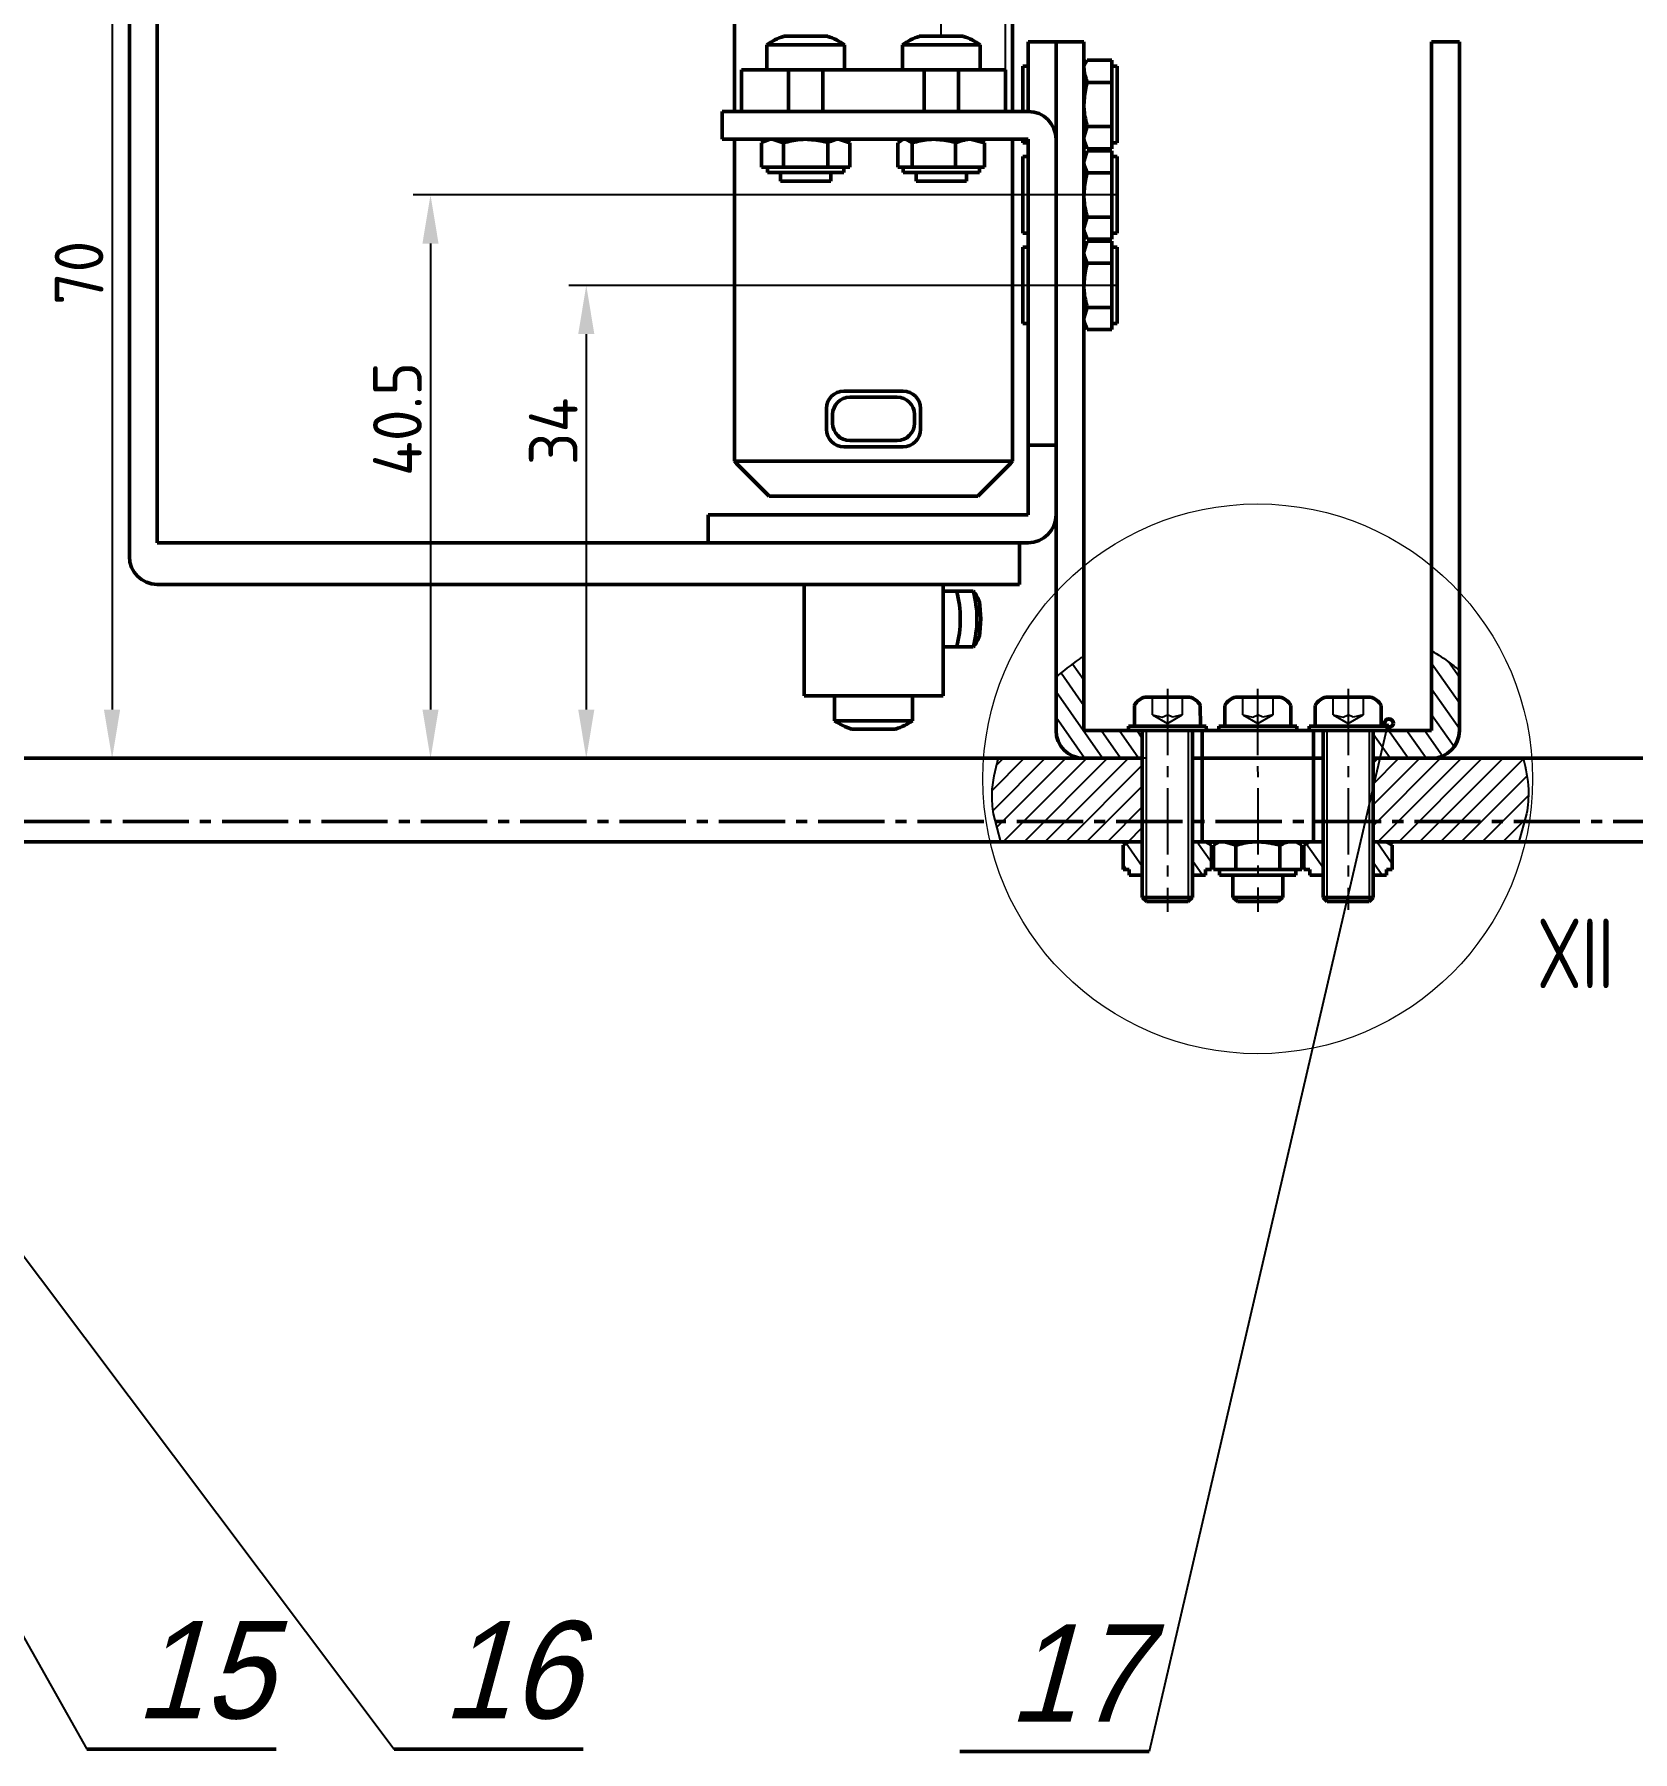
# Model space of a CAD drawing. Header units: millimetres. Extents: x 1895 to 3084, y 1125 to 1966.
# Drawn here: x 2186.6 to 2301.5, y 1528.5 to 1651.9 of the extents above; entities that cross this region are included whole.
import ezdxf

# ---------------------------------------------------------------- set-up
doc = ezdxf.new("R2010")
doc.units = ezdxf.units.MM
doc.header["$LTSCALE"] = 0.25
doc.linetypes.add('CENTER2', pattern=[28.575, 19.05, -3.175, 3.175, -3.175])
doc.layers.get('0').update_dxf_attribs({"lineweight": 25})
doc.layers.get('DEFPOINTS').update_dxf_attribs({"color": 6, "lineweight": 25})
for name, color, linetype, lineweight in [('CB', 171, 'Continuous', 50), ('Duong_manh', 3, 'Continuous', 25), ('KITH', 6, 'Continuous', 25), ('TAM', 1, 'CENTER2', 25)]:
    doc.layers.add(name, color=color, linetype=linetype, lineweight=lineweight)
doc.styles.add('KHTEN', font='arial.ttf', dxfattribs={"width": 0.9, "oblique": 15, "height": 2})
doc.styles.add('Sample', font='', dxfattribs={"height": 3.5})
doc.styles.add('SLDTEXTSTYLE0', font='TXT', dxfattribs={"width": 0.75})
doc.styles.get('Sample').set_extended_font_data('TCVN 7284', italic=True)
doc.dimstyles.new('ISO_35', dxfattribs={"dimtxt": 3.5, "dimasz": 3.5, "dimexe": 1.25, "dimexo": 0, "dimtad": 1, "dimtoh": 1, "dimtxsty": 'Sample', "dimcen": 0, "dimclrd": 3, "dimclre": 3, "dimclrt": 2, "dimadec": 0, "dimazin": 0, "dimtfac": 1, "dimtmove": 0, "dimatfit": 3, "dimfxl": 1, "dimlwd": 25, "dimlwe": 25, "dimarcsym": 0})

# ---------------------------------------------------------------- blocks, each defined once
blk = doc.blocks.new('*D144')
at = {"layer": 'DEFPOINTS', "color": 0, "transparency": 16777216}
for p in [(2264.49, 1640.38), (2215.11, 1599.88), (2215.35, 1599.88)]:
    blk.add_point(p, dxfattribs=at)
at = {"layer": 'Duong_manh', "color": 3, "linetype": 'Continuous', "lineweight": 25, "transparency": 16777216}
for p, q in [((2264.49, 1640.38), (2213.86, 1640.38)), ((2215.11, 1636.88), (2215.11, 1603.38)), ((2215.35, 1599.88), (2213.86, 1599.88))]:
    blk.add_line(p, q, dxfattribs=at)
at = {"layer": 'Duong_manh', "color": 3, "transparency": 16777216}
for points in [[(2214.53, 1636.88), (2215.69, 1636.88), (2215.11, 1640.38)], [(2214.53, 1603.38), (2215.69, 1603.38), (2215.11, 1599.88)]]:
    blk.add_solid(points, dxfattribs=at)
at = {"layer": 'Duong_manh', "color": 2, "transparency": 16777216, "insert": (2212.73, 1624.27), "char_height": 3.5, "attachment_point": 5, "rotation": 90, "style": 'Sample'}
blk.add_mtext('{\\fTCVN 7284|b0|i0|c0|p34;40.5}', dxfattribs=at)
blk = doc.blocks.new('*D145')
at = {"layer": 'DEFPOINTS', "color": 0, "transparency": 16777216}
for p in [(2230.28, 1669.68), (2192.22, 1599.88), (2222.06, 1599.88)]:
    blk.add_point(p, dxfattribs=at)
at = {"layer": 'Duong_manh', "color": 3, "linetype": 'Continuous', "lineweight": 25, "transparency": 16777216}
for p, q in [((2230.28, 1669.68), (2190.97, 1669.68)), ((2192.22, 1666.18), (2192.22, 1603.38)), ((2222.06, 1599.88), (2190.97, 1599.88))]:
    blk.add_line(p, q, dxfattribs=at)
at = {"layer": 'Duong_manh', "color": 3, "transparency": 16777216}
for points in [[(2191.63, 1666.18), (2192.8, 1666.18), (2192.22, 1669.68)], [(2191.63, 1603.38), (2192.8, 1603.38), (2192.22, 1599.88)]]:
    blk.add_solid(points, dxfattribs=at)
at = {"layer": 'Duong_manh', "color": 2, "transparency": 16777216, "insert": (2189.84, 1634.78), "char_height": 3.5, "attachment_point": 5, "rotation": 90, "style": 'Sample'}
blk.add_mtext('{\\fTCVN 7284|b0|i0|c0|p34;70}', dxfattribs=at)
blk = doc.blocks.new('*D169')
at = {"layer": 'DEFPOINTS', "color": 0, "transparency": 16777216}
for p in [(2256.46, 1654.24), (2251.83, 1651.78), (2256.46, 1649.38)]:
    blk.add_point(p, dxfattribs=at)
at = {"layer": 'Duong_manh', "color": 3, "linetype": 'Continuous', "lineweight": 25, "transparency": 16777216}
for p, q in [((2251.83, 1651.78), (2251.83, 1655.49)), ((2256.46, 1649.38), (2256.46, 1655.49)), ((2248.33, 1654.24), (2244.83, 1654.24)), ((2251.83, 1654.24), (2256.46, 1654.24)), ((2259.96, 1654.24), (2270.31, 1654.24))]:
    blk.add_line(p, q, dxfattribs=at)
at = {"layer": 'Duong_manh', "color": 3, "transparency": 16777216}
for points in [[(2248.33, 1654.82), (2248.33, 1653.65), (2251.83, 1654.24)], [(2259.96, 1654.82), (2259.96, 1653.65), (2256.46, 1654.24)]]:
    blk.add_solid(points, dxfattribs=at)
at = {"layer": 'Duong_manh', "color": 2, "transparency": 16777216, "insert": (2266.89, 1656.61), "char_height": 3.5, "attachment_point": 5, "style": 'Sample'}
blk.add_mtext('{\\fTCVN 7284|b0|i0|c0|p34;4.5}', dxfattribs=at)
blk = doc.blocks.new('*D170')
at = {"layer": 'DEFPOINTS', "color": 0, "transparency": 16777216}
for p in [(2264.49, 1633.88), (2225.91, 1599.88), (2226.31, 1599.88)]:
    blk.add_point(p, dxfattribs=at)
at = {"layer": 'Duong_manh', "color": 3, "linetype": 'Continuous', "lineweight": 25, "transparency": 16777216}
for p, q in [((2264.49, 1633.88), (2225.06, 1633.88)), ((2226.31, 1630.38), (2226.31, 1603.38)), ((2225.91, 1599.88), (2227.56, 1599.88))]:
    blk.add_line(p, q, dxfattribs=at)
at = {"layer": 'Duong_manh', "color": 3, "transparency": 16777216}
for points in [[(2225.73, 1630.38), (2226.89, 1630.38), (2226.31, 1633.88)], [(2225.73, 1603.38), (2226.89, 1603.38), (2226.31, 1599.88)]]:
    blk.add_solid(points, dxfattribs=at)
at = {"layer": 'Duong_manh', "color": 2, "transparency": 16777216, "insert": (2223.94, 1623.38), "char_height": 3.5, "attachment_point": 5, "rotation": 90, "style": 'Sample'}
blk.add_mtext('{\\fTCVN 7284|b0|i0|c0|p34;34}', dxfattribs=at)

msp = doc.modelspace()

# ---------------------------------------------------------------- hatches: boundary and pattern name
h = msp.add_hatch()
h.set_pattern_fill('ANSI31', color=256, scale=0.333333, angle=80)
h.set_pattern_definition([(125, (1285.3966, 1110.9153), (-0.8669359, -0.6070351), [])])
edge = h.paths.add_edge_path()
edge.add_spline(control_points=[(2262.085, 1607.231), (2261.979, 1607.159), (2261.284, 1606.688), (2260.635, 1606.156), (2260.085, 1605.705)], knot_values=[0, 0, 0, 0, 0.1535216, 1, 1, 1, 1], degree=3, periodic=0)
edge.add_line((2260.085, 1605.705), (2260.085, 1601.88))
edge.add_arc((2262.085, 1601.88), 2, 180, 270)
edge.add_line((2262.085, 1599.88), (2266.285, 1599.88))
edge.add_line((2266.285, 1599.88), (2266.285, 1601.88))
edge.add_line((2266.285, 1601.88), (2262.085, 1601.88))
edge.add_line((2262.085, 1601.88), (2262.085, 1607.231))
edge = h.paths.add_edge_path()
edge.add_spline(control_points=[(2289.085, 1606.204), (2288.867, 1606.377), (2288.225, 1606.887), (2287.538, 1607.337), (2287.085, 1607.634)], knot_values=[0, 0, 0, 0, 0.3398835, 1, 1, 1, 1], degree=3, periodic=0)
edge.add_line((2287.085, 1607.634), (2287.085, 1601.88))
edge.add_line((2287.085, 1601.88), (2282.885, 1601.88))
edge.add_line((2282.885, 1601.88), (2282.885, 1599.88))
edge.add_line((2282.885, 1599.88), (2287.085, 1599.88))
edge.add_arc((2287.085, 1601.88), 2, 270.00052, 360)
edge.add_line((2289.085, 1601.88), (2289.085, 1606.204))
h.paths.add_polyline_path([(2266.285, 1593.88), (2265.335, 1593.88), (2264.91, 1593.634), (2264.91, 1591.88), (2265.335, 1591.88), (2265.335, 1591.48), (2266.285, 1591.48)])
h.paths.add_polyline_path([(2271.261, 1593.634), (2270.835, 1593.88), (2269.885, 1593.88), (2269.885, 1591.48), (2270.835, 1591.48), (2270.835, 1591.88), (2271.261, 1591.88)])
h.paths.add_polyline_path([(2284.261, 1593.634), (2283.835, 1593.88), (2282.885, 1593.88), (2282.885, 1591.48), (2283.835, 1591.48), (2283.835, 1591.88), (2284.261, 1591.88)])
h.paths.add_polyline_path([(2278.335, 1591.88), (2278.335, 1591.48), (2279.285, 1591.48), (2279.285, 1593.88), (2278.585, 1593.88), (2278.335, 1593.88), (2277.91, 1593.634), (2277.91, 1591.88)])
h = msp.add_hatch()
h.set_pattern_fill('ANSI31', color=256, scale=0.333333)
h.set_pattern_definition([(45, (1285.3966, 1110.9153), (-0.7483547, 0.7483547), [])])
edge = h.paths.add_edge_path()
edge.add_line((2266.285, 1599.88), (2255.939, 1599.88))
edge.add_spline(control_points=[(2255.939, 1599.88), (2255.722, 1599.04), (2255.38, 1597.719), (2255.527, 1596.371), (2255.58, 1595.88)], knot_values=[0, 0, 0, 0, 0.6358895, 1, 1, 1, 1], degree=3, periodic=0)
edge.add_line((2255.58, 1595.88), (2266.285, 1595.88))
edge.add_line((2266.285, 1595.88), (2266.285, 1599.88))
h.paths.add_polyline_path([(2266.285, 1595.88), (2255.58, 1595.88), (2256.112, 1593.88), (2266.285, 1593.88)])
edge = h.paths.add_edge_path()
edge.add_spline(control_points=[(2293.917, 1595.88), (2293.992, 1596.473), (2294.162, 1597.818), (2293.85, 1599.141), (2293.675, 1599.88)], knot_values=[0, 0, 0, 0, 0.440917, 1, 1, 1, 1], degree=3, periodic=0)
edge.add_line((2293.675, 1599.88), (2282.885, 1599.88))
edge.add_line((2282.885, 1599.88), (2282.885, 1595.88))
edge.add_line((2282.885, 1595.88), (2293.917, 1595.88))
h.paths.add_polyline_path([(2293.917, 1595.88), (2282.885, 1595.88), (2282.885, 1593.88), (2293.348, 1593.88)])

# ---------------------------------------------------------------- linework, layer by layer
at = {"color": 7, "linetype": 'Continuous', "lineweight": 25}
for p, q in [((2266.285, 1601.88), (2265.285, 1601.88)), ((2266.585, 1599.88), (2262.085, 1599.88)), ((2256.112, 1593.88), (2255.58, 1595.88)), ((2293.917, 1595.88), (2293.348, 1593.88)), ((2283.835, 1593.88), (2282.885, 1593.88))]:
    msp.add_line(p, q, dxfattribs=at)
at = {"color": 7, "linetype": 'Continuous', "lineweight": 18}
msp.add_circle((2274.585, 1598.404), 19.761, dxfattribs=at)
at = {"lineweight": 53}
msp.add_circle((2284.018, 1602.414), 0.3, dxfattribs=at)
at = {"color": 7, "linetype": 'Continuous', "lineweight": 25}
for points, knots in [([(2287.085, 1607.634), (2287.538, 1607.337), (2288.225, 1606.887), (2288.867, 1606.377), (2289.085, 1606.204)], [0, 0, 0, 0, 0.6601165, 1, 1, 1, 1]), ([(2260.085, 1605.705), (2260.635, 1606.156), (2261.284, 1606.688), (2261.979, 1607.159), (2262.085, 1607.231)], [0, 0, 0, 0, 0.8464784, 1, 1, 1, 1]), ([(2255.58, 1595.88), (2255.527, 1596.371), (2255.38, 1597.719), (2255.722, 1599.04), (2255.939, 1599.88)], [0, 0, 0, 0, 0.3641105, 1, 1, 1, 1]), ([(2293.675, 1599.88), (2293.85, 1599.141), (2294.162, 1597.818), (2293.992, 1596.473), (2293.917, 1595.88)], [0, 0, 0, 0, 0.559083, 1, 1, 1, 1])]:
    msp.add_open_spline(points, degree=3, knots=knots, dxfattribs=at)
at = {"layer": 'CB', "linetype": 'Continuous'}
for p, q in [((2193.46, 1614.381), (2193.46, 1667.681)), ((2195.46, 1666.681), (2195.46, 1615.381)), ((2236.96, 1655.531), (2236.96, 1646.381)), ((2256.96, 1646.381), (2256.96, 1655.531)), ((2240.501, 1651.781), (2243.669, 1651.781)), ((2250.251, 1651.781), (2253.409, 1651.781)), ((2253.409, 1651.781), (2253.419, 1651.781)), ((2239.285, 1651.181), (2239.285, 1649.381)), ((2244.885, 1651.181), (2239.285, 1651.181)), ((2244.885, 1649.381), (2244.885, 1651.181)), ((2249.035, 1651.181), (2249.035, 1649.381)), ((2254.635, 1651.181), (2249.035, 1651.181)), ((2254.635, 1649.381), (2254.635, 1651.181)), ((2258.085, 1651.381), (2260.085, 1651.381)), ((2258.085, 1649.381), (2258.085, 1651.381)), ((2260.085, 1651.381), (2262.085, 1651.381)), ((2260.085, 1647.381), (2260.085, 1651.381)), ((2262.085, 1651.381), (2262.085, 1647.381)), ((2287.085, 1651.381), (2289.085, 1651.381)), ((2287.085, 1647.381), (2287.085, 1651.381)), ((2289.085, 1651.381), (2289.085, 1647.381)), ((2237.46, 1646.381), (2237.46, 1649.381)), ((2237.46, 1649.381), (2238.71, 1649.381)), ((2238.71, 1649.381), (2240.36, 1649.381)), ((2240.86, 1649.381), (2240.36, 1649.381)), ((2240.86, 1646.381), (2240.86, 1649.381)), ((2243.31, 1649.381), (2240.86, 1649.381)), ((2243.31, 1649.381), (2243.31, 1646.381)), ((2243.81, 1649.381), (2243.31, 1649.381)), ((2243.81, 1649.381), (2250.11, 1649.381)), ((2250.61, 1649.381), (2250.11, 1649.381)), ((2250.61, 1646.381), (2250.61, 1649.381)), ((2253.06, 1649.381), (2250.61, 1649.381)), ((2253.06, 1649.381), (2253.06, 1646.381)), ((2253.56, 1649.381), (2253.06, 1649.381)), ((2253.56, 1649.381), (2255.21, 1649.381)), ((2255.21, 1649.381), (2256.46, 1649.381)), ((2256.46, 1646.381), (2256.46, 1649.381)), ((2258.085, 1649.631), (2257.685, 1649.631)), ((2257.685, 1647.934), (2257.685, 1649.631)), ((2258.085, 1649.381), (2258.085, 1646.381)), ((2262.331, 1650.056), (2262.085, 1649.631)), ((2264.085, 1650.056), (2262.331, 1650.056)), ((2264.085, 1649.262), (2264.085, 1650.056)), ((2264.485, 1649.631), (2264.085, 1649.631)), ((2264.485, 1646.881), (2264.485, 1649.631)), ((2264.085, 1648.468), (2262.331, 1648.468)), ((2264.085, 1648.468), (2264.085, 1649.262)), ((2264.085, 1646.881), (2264.085, 1648.468)), ((2257.685, 1646.381), (2257.685, 1647.934)), ((2260.085, 1647.381), (2260.085, 1611.83)), ((2262.085, 1647.381), (2262.085, 1613.71)), ((2264.085, 1645.293), (2264.085, 1646.881)), ((2264.485, 1644.131), (2264.485, 1646.881)), ((2287.085, 1613.71), (2287.085, 1647.381)), ((2289.085, 1647.381), (2289.085, 1611.83)), ((2236.085, 1644.381), (2236.085, 1646.381)), ((2236.085, 1646.381), (2238.085, 1646.381)), ((2258.085, 1646.381), (2238.085, 1646.381)), ((2238.085, 1644.381), (2236.085, 1644.381)), ((2236.96, 1644.381), (2236.96, 1621.231)), ((2238.085, 1644.381), (2258.085, 1644.381)), ((2239.335, 1644.381), (2238.91, 1644.135)), ((2240.498, 1644.135), (2239.704, 1644.381)), ((2245.261, 1644.135), (2244.467, 1644.381)), ((2245.261, 1644.135), (2244.835, 1644.381)), ((2249.085, 1644.381), (2248.907, 1644.278)), ((2249.749, 1644.135), (2249.234, 1644.381)), ((2254.952, 1644.135), (2253.909, 1644.381)), ((2254.764, 1644.278), (2254.585, 1644.381)), ((2256.96, 1621.231), (2256.96, 1644.381)), ((2257.685, 1644.131), (2257.685, 1644.381)), ((2258.085, 1624.381), (2258.085, 1644.381)), ((2262.331, 1645.293), (2262.085, 1644.499)), ((2264.085, 1645.293), (2262.331, 1645.293)), ((2264.085, 1644.499), (2264.085, 1645.293)), ((2264.085, 1643.705), (2264.085, 1644.499)), ((2238.91, 1642.381), (2238.91, 1644.135)), ((2240.498, 1642.381), (2240.498, 1644.135)), ((2243.673, 1642.381), (2243.673, 1644.135)), ((2245.261, 1642.381), (2245.261, 1644.135)), ((2248.928, 1644.241), (2248.719, 1644.135)), ((2248.719, 1642.381), (2248.719, 1644.135)), ((2249.749, 1642.381), (2249.749, 1644.135)), ((2252.866, 1642.381), (2252.866, 1644.135)), ((2254.743, 1644.241), (2254.952, 1644.135)), ((2254.952, 1642.381), (2254.952, 1644.135)), ((2257.685, 1644.131), (2258.085, 1644.131)), ((2258.085, 1643.131), (2257.685, 1643.131)), ((2257.685, 1641.434), (2257.685, 1643.131)), ((2262.331, 1643.556), (2262.085, 1642.762)), ((2264.085, 1643.705), (2262.331, 1643.705)), ((2264.085, 1643.556), (2262.331, 1643.556)), ((2264.085, 1644.131), (2264.485, 1644.131)), ((2264.085, 1642.762), (2264.085, 1643.556)), ((2264.485, 1643.131), (2264.085, 1643.131)), ((2264.485, 1640.381), (2264.485, 1643.131)), ((2238.91, 1642.381), (2239.704, 1642.381)), ((2239.335, 1642.381), (2239.335, 1641.981)), ((2239.335, 1641.981), (2242.085, 1641.981)), ((2239.704, 1642.381), (2240.498, 1642.381)), ((2240.285, 1641.981), (2240.285, 1641.381)), ((2240.498, 1642.381), (2242.085, 1642.381)), ((2242.085, 1642.381), (2243.673, 1642.381)), ((2242.085, 1641.981), (2244.835, 1641.981)), ((2243.673, 1642.381), (2244.467, 1642.381)), ((2243.885, 1641.381), (2243.885, 1641.981)), ((2244.467, 1642.381), (2245.261, 1642.381)), ((2244.835, 1641.981), (2244.835, 1642.381)), ((2248.719, 1642.381), (2249.234, 1642.381)), ((2249.085, 1642.381), (2249.085, 1641.981)), ((2249.085, 1641.981), (2251.308, 1641.981)), ((2249.234, 1642.381), (2249.749, 1642.381)), ((2249.749, 1642.381), (2251.308, 1642.381)), ((2250.035, 1641.981), (2250.035, 1641.381)), ((2251.308, 1642.381), (2252.866, 1642.381)), ((2251.308, 1641.981), (2254.585, 1641.981)), ((2252.866, 1642.381), (2253.909, 1642.381)), ((2253.635, 1641.381), (2253.635, 1641.981)), ((2253.909, 1642.381), (2254.952, 1642.381)), ((2254.585, 1641.981), (2254.585, 1642.381)), ((2264.085, 1641.968), (2262.331, 1641.968)), ((2264.085, 1641.968), (2264.085, 1642.762)), ((2264.085, 1640.381), (2264.085, 1641.968)), ((2243.885, 1641.381), (2240.285, 1641.381)), ((2253.635, 1641.381), (2250.035, 1641.381)), ((2257.685, 1637.631), (2257.685, 1641.434)), ((2264.085, 1638.793), (2264.085, 1640.381)), ((2264.485, 1637.631), (2264.485, 1640.381)), ((2262.331, 1638.793), (2262.085, 1637.999)), ((2264.085, 1638.793), (2262.331, 1638.793)), ((2264.085, 1637.999), (2264.085, 1638.793)), ((2257.685, 1637.631), (2258.085, 1637.631)), ((2262.331, 1637.056), (2262.085, 1636.262)), ((2264.085, 1637.205), (2262.331, 1637.205)), ((2264.085, 1637.056), (2262.331, 1637.056)), ((2264.085, 1637.205), (2264.085, 1637.999)), ((2264.085, 1637.631), (2264.485, 1637.631)), ((2264.085, 1636.262), (2264.085, 1637.056)), ((2258.085, 1636.631), (2257.685, 1636.631)), ((2257.685, 1634.934), (2257.685, 1636.631)), ((2264.485, 1636.631), (2264.085, 1636.631)), ((2264.085, 1635.468), (2264.085, 1636.262)), ((2264.485, 1633.881), (2264.485, 1636.631)), ((2257.685, 1631.131), (2257.685, 1634.934)), ((2264.085, 1635.468), (2262.331, 1635.468)), ((2264.085, 1633.881), (2264.085, 1635.468)), ((2264.085, 1632.293), (2264.085, 1633.881)), ((2264.485, 1631.131), (2264.485, 1633.881)), ((2262.331, 1632.293), (2262.085, 1631.499)), ((2264.085, 1632.293), (2262.331, 1632.293)), ((2264.085, 1631.499), (2264.085, 1632.293)), ((2257.685, 1631.131), (2258.085, 1631.131)), ((2264.085, 1630.705), (2264.085, 1631.499)), ((2264.085, 1631.131), (2264.485, 1631.131)), ((2264.085, 1630.705), (2262.331, 1630.705)), ((2249.09, 1626.281), (2244.831, 1626.281)), ((2243.585, 1625.035), (2243.585, 1623.526)), ((2245.268, 1625.843), (2248.653, 1625.843)), ((2250.335, 1623.526), (2250.335, 1625.035)), ((2244.023, 1624.598), (2244.023, 1623.963)), ((2249.898, 1624.598), (2249.898, 1623.963)), ((2258.085, 1622.381), (2258.085, 1624.381)), ((2244.831, 1622.281), (2249.09, 1622.281)), ((2248.653, 1622.718), (2245.268, 1622.718)), ((2260.085, 1622.381), (2258.085, 1622.381)), ((2258.085, 1622.381), (2258.085, 1617.381)), ((2236.96, 1621.231), (2237.107, 1621.084)), ((2236.96, 1621.231), (2256.96, 1621.231)), ((2237.107, 1621.084), (2239.46, 1618.731)), ((2256.814, 1621.084), (2254.46, 1618.731)), ((2256.814, 1621.084), (2256.96, 1621.231)), ((2254.46, 1618.731), (2239.46, 1618.731)), ((2235.085, 1615.381), (2235.085, 1617.381)), ((2235.085, 1617.381), (2237.085, 1617.381)), ((2258.085, 1617.381), (2237.085, 1617.381)), ((2195.46, 1615.381), (2246.46, 1615.381)), ((2246.46, 1615.381), (2249.267, 1615.381)), ((2249.267, 1615.381), (2258.085, 1615.381)), ((2257.46, 1615.381), (2257.46, 1612.381)), ((2262.085, 1613.709), (2262.085, 1607.231)), ((2287.085, 1607.634), (2287.085, 1613.709)), ((2195.46, 1612.381), (2246.46, 1612.381)), ((2241.965, 1612.381), (2241.965, 1604.381)), ((2257.46, 1612.381), (2246.46, 1612.381)), ((2251.965, 1604.381), (2251.965, 1612.381)), ((2252.937, 1611.895), (2251.965, 1611.895)), ((2254.122, 1611.895), (2252.928, 1611.895)), ((2260.085, 1611.83), (2260.085, 1605.705)), ((2289.085, 1611.83), (2289.085, 1606.204)), ((2251.965, 1607.895), (2252.937, 1607.895)), ((2252.928, 1607.895), (2254.122, 1607.895)), ((2287.085, 1607.634), (2287.085, 1601.88)), ((2262.085, 1601.88), (2262.085, 1607.231)), ((2289.085, 1601.88), (2289.085, 1606.204)), ((2260.085, 1605.705), (2260.085, 1601.88)), ((2241.965, 1604.381), (2251.965, 1604.381)), ((2244.165, 1604.381), (2244.165, 1602.581)), ((2249.765, 1602.581), (2249.765, 1604.381)), ((2265.715, 1602.189), (2265.715, 1603.68)), ((2266.501, 1604.28), (2266.685, 1604.28)), ((2269.485, 1604.28), (2266.685, 1604.28)), ((2269.485, 1604.28), (2269.669, 1604.28)), ((2270.459, 1602.192), (2270.457, 1603.683)), ((2272.215, 1602.189), (2272.215, 1603.68)), ((2273.001, 1604.28), (2276.169, 1604.28)), ((2276.958, 1602.19), (2276.957, 1603.681)), ((2278.715, 1602.189), (2278.715, 1603.68)), ((2279.501, 1604.28), (2279.685, 1604.28)), ((2282.485, 1604.28), (2279.685, 1604.28)), ((2282.485, 1604.28), (2282.669, 1604.28)), ((2283.458, 1602.19), (2283.457, 1603.681)), ((2244.165, 1602.581), (2244.791, 1602.581)), ((2244.791, 1602.581), (2249.765, 1602.581)), ((2248.549, 1601.981), (2245.381, 1601.981)), ((2266.585, 1601.88), (2262.085, 1601.88)), ((2266.285, 1589.88), (2266.285, 1601.88)), ((2270.585, 1601.88), (2269.585, 1601.88)), ((2269.885, 1601.88), (2269.885, 1589.88)), ((2270.885, 1601.88), (2269.885, 1601.88)), ((2270.585, 1599.88), (2270.585, 1601.88)), ((2273.604, 1601.88), (2270.885, 1601.88)), ((2275.567, 1601.88), (2273.604, 1601.88)), ((2278.285, 1601.88), (2275.567, 1601.88)), ((2279.285, 1601.88), (2278.285, 1601.88)), ((2278.585, 1601.88), (2278.585, 1599.88)), ((2279.585, 1601.88), (2278.585, 1601.88)), ((2279.285, 1589.88), (2279.285, 1601.88)), ((2287.085, 1601.88), (2282.585, 1601.88)), ((2282.885, 1601.88), (2282.885, 1589.88)), ((2283.885, 1601.88), (2282.885, 1601.88)), ((2254.879, 1599.881), (2103.106, 1599.881)), ((2255.939, 1599.88), (2254.879, 1599.88)), ((2266.285, 1599.88), (2255.939, 1599.88)), ((2270.585, 1599.88), (2269.885, 1599.88)), ((2270.585, 1599.88), (2278.585, 1599.88)), ((2270.585, 1595.88), (2270.585, 1599.88)), ((2279.285, 1599.88), (2278.585, 1599.88)), ((2287.085, 1599.88), (2282.885, 1599.88)), ((2293.675, 1599.88), (2282.885, 1599.88)), ((2294.291, 1599.88), (2293.675, 1599.88)), ((2306.4, 1599.881), (2294.291, 1599.881)), ((2270.585, 1593.88), (2270.585, 1595.88)), ((2278.585, 1595.88), (2278.585, 1593.88)), ((2103.106, 1593.881), (2255.349, 1593.881)), ((2255.349, 1593.88), (2256.112, 1593.88)), ((2256.112, 1593.88), (2266.285, 1593.88)), ((2264.91, 1593.634), (2265.335, 1593.88)), ((2266.285, 1593.88), (2265.335, 1593.88)), ((2270.835, 1593.88), (2269.885, 1593.88)), ((2269.885, 1593.88), (2270.585, 1593.88)), ((2270.835, 1593.88), (2271.261, 1593.634)), ((2270.835, 1593.88), (2273.692, 1593.88)), ((2271.835, 1593.88), (2271.41, 1593.634)), ((2272.998, 1593.634), (2272.204, 1593.88)), ((2273.692, 1593.88), (2274.585, 1593.88)), ((2274.585, 1593.88), (2275.478, 1593.88)), ((2275.478, 1593.88), (2278.335, 1593.88)), ((2277.761, 1593.634), (2277.335, 1593.88)), ((2277.91, 1593.634), (2278.335, 1593.88)), ((2279.285, 1593.88), (2278.335, 1593.88)), ((2278.585, 1593.88), (2279.285, 1593.88)), ((2282.885, 1593.88), (2293.348, 1593.88)), ((2283.835, 1593.88), (2284.261, 1593.634)), ((2293.348, 1593.88), (2293.822, 1593.88)), ((2293.822, 1593.881), (2306.4, 1593.881)), ((2264.91, 1591.88), (2264.91, 1593.634)), ((2271.261, 1591.88), (2271.261, 1593.634)), ((2271.41, 1591.88), (2271.41, 1593.634)), ((2272.998, 1591.88), (2272.998, 1593.634)), ((2276.173, 1591.88), (2276.173, 1593.634)), ((2277.761, 1591.88), (2277.761, 1593.634)), ((2277.91, 1591.88), (2277.91, 1593.634)), ((2284.261, 1591.88), (2284.261, 1593.634)), ((2265.335, 1591.88), (2264.91, 1591.88)), ((2265.335, 1591.88), (2265.335, 1591.48)), ((2270.835, 1591.48), (2269.885, 1591.48)), ((2270.835, 1591.48), (2270.835, 1591.88)), ((2271.261, 1591.88), (2270.835, 1591.88)), ((2271.41, 1591.88), (2272.204, 1591.88)), ((2271.835, 1591.88), (2271.835, 1591.48)), ((2271.835, 1591.48), (2274.585, 1591.48)), ((2272.204, 1591.88), (2272.998, 1591.88)), ((2272.785, 1591.48), (2272.785, 1589.88)), ((2272.998, 1591.88), (2274.585, 1591.88)), ((2274.585, 1591.88), (2276.173, 1591.88)), ((2274.585, 1591.48), (2277.335, 1591.48)), ((2276.173, 1591.88), (2276.967, 1591.88)), ((2276.385, 1589.88), (2276.385, 1591.48)), ((2276.967, 1591.88), (2277.761, 1591.88)), ((2277.335, 1591.48), (2277.335, 1591.88)), ((2278.335, 1591.88), (2277.91, 1591.88)), ((2278.335, 1591.88), (2278.335, 1591.48)), ((2279.285, 1591.48), (2278.335, 1591.48)), ((2283.835, 1591.48), (2282.885, 1591.48)), ((2283.835, 1591.48), (2283.835, 1591.88)), ((2284.261, 1591.88), (2283.835, 1591.88)), ((2269.885, 1589.88), (2266.285, 1589.88)), ((2273.06, 1589.88), (2272.785, 1589.88)), ((2276.385, 1589.88), (2273.06, 1589.88)), ((2282.885, 1589.88), (2279.285, 1589.88))]:
    msp.add_line(p, q, dxfattribs=at)
at = {"layer": 'CB'}
for p, q in [((2265.285, 1602.189), (2270.885, 1602.189)), ((2265.285, 1602.189), (2265.285, 1601.88)), ((2266.585, 1601.88), (2269.585, 1601.88)), ((2270.888, 1602.192), (2270.889, 1601.883)), ((2271.785, 1602.189), (2277.388, 1602.189)), ((2271.785, 1602.189), (2271.785, 1601.88)), ((2277.388, 1602.189), (2277.388, 1601.881)), ((2278.285, 1602.189), (2283.888, 1602.188)), ((2278.285, 1602.189), (2278.285, 1601.88)), ((2279.585, 1601.88), (2282.585, 1601.88)), ((2283.888, 1602.188), (2283.888, 1601.881)), ((2265.335, 1591.48), (2266.285, 1591.48)), ((2266.285, 1589.88), (2266.585, 1589.577)), ((2266.585, 1589.577), (2269.585, 1589.577)), ((2269.585, 1589.577), (2269.885, 1589.88)), ((2272.785, 1589.88), (2273.137, 1589.577)), ((2273.137, 1589.577), (2276.034, 1589.577)), ((2276.385, 1589.88), (2276.034, 1589.577)), ((2279.585, 1589.577), (2279.285, 1589.88)), ((2282.585, 1589.577), (2279.585, 1589.577)), ((2282.885, 1589.88), (2282.585, 1589.577)), ((2190.413, 1528.66), (2204.011, 1528.66)), ((2212.49, 1528.66), (2226.089, 1528.66)), ((2253.175, 1528.473), (2266.773, 1528.473))]:
    msp.add_line(p, q, dxfattribs=at)
at = {"layer": 'CB', "linetype": 'Continuous', "lineweight": 50}
msp.add_line((2278.585, 1599.88), (2278.585, 1595.88), dxfattribs=at)
at = {"layer": 'CB', "linetype": 'Continuous'}
for centre, radius, start, end in [((2242.085, 1647.038), 5, 108.46947, 124.0558), ((2242.085, 1647.038), 5, 55.9442, 71.53053), ((2251.835, 1647.038), 5, 108.46947, 124.0558), ((2251.835, 1647.038), 5, 55.9442, 71.53053), ((2258.085, 1644.381), 2, 0, 90), ((2258.085, 1617.381), 2, 270, 0), ((2195.46, 1614.381), 2, 180, 270), ((2245.763, 1609.895), 7.438, 344.40278, 15.59722), ((2252.063, 1610.121), 2.718, 23.89722, 40.72911), ((2246.958, 1609.895), 7.438, 344.40278, 15.59722), ((2247.48, 1609.895), 7.191, 349.36133, 10.63867), ((2252.063, 1609.668), 2.718, 319.27089, 336.10278), ((2266.805, 1603.067), 1.251, 104.03104, 150.63488), ((2269.368, 1603.068), 1.251, 29.43256, 76.0364), ((2273.305, 1603.067), 1.251, 104.03104, 150.63488), ((2275.868, 1603.066), 1.251, 29.43256, 76.0364), ((2279.805, 1603.067), 1.251, 104.03104, 150.63488), ((2282.368, 1603.066), 1.251, 29.43256, 76.0364), ((2246.965, 1606.723), 5, 235.9442, 251.53053), ((2246.965, 1606.723), 5, 288.46947, 304.0558), ((2262.085, 1601.88), 2, 180.0003, 269.9997), ((2287.085, 1601.88), 2, 270.00052, 359.9997)]:
    msp.add_arc(centre, radius, start, end, dxfattribs=at)
for centre, major_axis in [((2244.84, 1625.026), (-0.891, 0.891)), ((2249.081, 1625.026), (0.891, 0.891)), ((2245.278, 1624.588), (-0.891, 0.891)), ((2248.643, 1624.588), (0.891, 0.891)), ((2244.84, 1623.535), (-0.891, -0.891)), ((2245.278, 1623.973), (-0.891, -0.891)), ((2248.643, 1623.973), (0.891, -0.891)), ((2249.081, 1623.535), (0.891, -0.891))]:
    msp.add_ellipse(centre, major_axis=major_axis, ratio=0.9924325, start_param=5.5015852, end_param=7.0647854, dxfattribs=at)
for points, knots in [([(2262.085, 1649.631), (2262.098, 1649.438), (2262.105, 1649.171), (2262.203, 1648.852), (2262.331, 1648.468)], [0, 0, 0, 0, 0.2686336, 1, 1, 1, 1]), ([(2262.331, 1648.468), (2262.294, 1648.335), (2262.15, 1647.817), (2262.113, 1647.28), (2262.085, 1646.881)], [0, 0, 0, 0, 0.25755135, 1, 1, 1, 1]), ([(2262.085, 1646.881), (2262.089, 1646.736), (2262.103, 1646.199), (2262.234, 1645.675), (2262.331, 1645.293)], [0, 0, 0, 0, 0.2686336, 1, 1, 1, 1]), ([(2239.704, 1644.381), (2239.685, 1644.38), (2239.417, 1644.377), (2239.154, 1644.251), (2238.91, 1644.135)], [0, 0, 0, 0, 0.0701503, 1, 1, 1, 1]), ([(2242.085, 1644.381), (2241.941, 1644.377), (2241.404, 1644.363), (2240.88, 1644.231), (2240.498, 1644.135)], [0, 0, 0, 0, 0.2686336, 1, 1, 1, 1]), ([(2243.673, 1644.135), (2243.54, 1644.172), (2243.022, 1644.316), (2242.485, 1644.353), (2242.085, 1644.381)], [0, 0, 0, 0, 0.25755135, 1, 1, 1, 1]), ([(2244.467, 1644.381), (2244.448, 1644.38), (2244.18, 1644.377), (2243.917, 1644.251), (2243.673, 1644.135)], [0, 0, 0, 0, 0.0701503, 1, 1, 1, 1]), ([(2251.308, 1644.381), (2251.166, 1644.377), (2250.638, 1644.363), (2250.125, 1644.231), (2249.749, 1644.135)], [0, 0, 0, 0, 0.2686336, 1, 1, 1, 1]), ([(2252.866, 1644.135), (2252.735, 1644.172), (2252.227, 1644.316), (2251.699, 1644.353), (2251.308, 1644.381)], [0, 0, 0, 0, 0.2575513, 1, 1, 1, 1]), ([(2253.909, 1644.381), (2253.884, 1644.38), (2253.532, 1644.377), (2253.187, 1644.251), (2252.866, 1644.135)], [0, 0, 0, 0, 0.0701503, 1, 1, 1, 1]), ([(2262.085, 1644.499), (2262.086, 1644.48), (2262.089, 1644.212), (2262.214, 1643.949), (2262.331, 1643.705)], [0, 0, 0, 0, 0.0701503, 1, 1, 1, 1]), ([(2262.085, 1642.762), (2262.086, 1642.743), (2262.089, 1642.475), (2262.214, 1642.213), (2262.331, 1641.968)], [0, 0, 0, 0, 0.07015027, 1, 1, 1, 1]), ([(2262.331, 1641.968), (2262.294, 1641.835), (2262.15, 1641.317), (2262.113, 1640.78), (2262.085, 1640.381)], [0, 0, 0, 0, 0.25755135, 1, 1, 1, 1]), ([(2262.085, 1640.381), (2262.089, 1640.236), (2262.103, 1639.699), (2262.234, 1639.175), (2262.331, 1638.793)], [0, 0, 0, 0, 0.2686336, 1, 1, 1, 1]), ([(2262.085, 1637.999), (2262.086, 1637.98), (2262.089, 1637.712), (2262.214, 1637.449), (2262.331, 1637.205)], [0, 0, 0, 0, 0.07015027, 1, 1, 1, 1]), ([(2262.085, 1636.262), (2262.086, 1636.243), (2262.089, 1635.975), (2262.214, 1635.713), (2262.331, 1635.468)], [0, 0, 0, 0, 0.0701503, 1, 1, 1, 1]), ([(2262.331, 1635.468), (2262.294, 1635.335), (2262.15, 1634.817), (2262.113, 1634.28), (2262.085, 1633.881)], [0, 0, 0, 0, 0.25755135, 1, 1, 1, 1]), ([(2262.085, 1633.881), (2262.089, 1633.736), (2262.103, 1633.199), (2262.234, 1632.675), (2262.331, 1632.293)], [0, 0, 0, 0, 0.2686336, 1, 1, 1, 1]), ([(2262.085, 1631.499), (2262.086, 1631.48), (2262.089, 1631.212), (2262.214, 1630.949), (2262.331, 1630.705)], [0, 0, 0, 0, 0.0701503, 1, 1, 1, 1]), ([(2274.585, 1593.88), (2274.441, 1593.876), (2273.904, 1593.863), (2273.38, 1593.731), (2272.998, 1593.634)], [0, 0, 0, 0, 0.2686347, 1, 1, 1, 1]), ([(2276.173, 1593.634), (2276.04, 1593.671), (2275.522, 1593.815), (2274.985, 1593.852), (2274.585, 1593.88)], [0, 0, 0, 0, 0.2575492, 1, 1, 1, 1]), ([(2276.967, 1593.88), (2276.948, 1593.88), (2276.67, 1593.876), (2276.413, 1593.751), (2276.173, 1593.634)], [0, 0, 0, 0, 0.0676949, 1, 1, 1, 1])]:
    msp.add_open_spline(points, degree=3, knots=knots, dxfattribs=at)
at = {"layer": 'Duong_manh'}
for p, q in [((2141.04, 1623.676), (2212.49, 1528.66)), ((2140.881, 1616.262), (2190.413, 1528.66)), ((2267.009, 1603.01), (2267.009, 1604.28)), ((2273.509, 1603.01), (2273.509, 1604.28)), ((2280.009, 1603.01), (2280.009, 1604.28)), ((2267.009, 1603.01), (2267.724, 1602.827)), ((2267.724, 1602.827), (2268.086, 1603.01)), ((2268.448, 1602.827), (2268.086, 1603.01)), ((2269.163, 1603.01), (2268.448, 1602.827)), ((2273.509, 1603.01), (2274.224, 1602.827)), ((2274.224, 1602.827), (2274.586, 1603.01)), ((2274.948, 1602.827), (2274.586, 1603.01)), ((2275.663, 1603.01), (2274.948, 1602.827)), ((2280.009, 1603.01), (2280.724, 1602.827)), ((2280.724, 1602.827), (2281.086, 1603.01)), ((2281.448, 1602.827), (2281.086, 1603.01)), ((2282.163, 1603.01), (2281.448, 1602.827)), ((2283.941, 1602.357), (2266.773, 1528.473))]:
    msp.add_line(p, q, dxfattribs=at)
at = {"layer": 'Duong_manh', "linetype": 'Continuous', "lineweight": 25}
for p, q in [((2269.163, 1604.28), (2269.163, 1603.01)), ((2275.663, 1604.28), (2275.663, 1603.01)), ((2282.163, 1604.28), (2282.163, 1603.01)), ((2267.009, 1603.01), (2268.086, 1602.388)), ((2268.086, 1602.388), (2269.163, 1603.01)), ((2273.509, 1603.01), (2274.586, 1602.388)), ((2274.586, 1602.388), (2275.663, 1603.01)), ((2280.009, 1603.01), (2281.086, 1602.388)), ((2281.086, 1602.388), (2282.163, 1603.01)), ((2266.585, 1599.88), (2266.585, 1601.88)), ((2269.585, 1601.88), (2269.585, 1599.88)), ((2279.585, 1599.88), (2279.585, 1601.88)), ((2282.585, 1601.88), (2282.585, 1599.88)), ((2266.585, 1595.88), (2266.585, 1599.88)), ((2269.585, 1599.88), (2269.585, 1595.88)), ((2279.585, 1595.88), (2279.585, 1599.88)), ((2282.585, 1599.88), (2282.585, 1595.88)), ((2266.585, 1589.577), (2266.585, 1595.88)), ((2269.585, 1595.88), (2269.585, 1589.577)), ((2279.585, 1589.577), (2279.585, 1595.88)), ((2282.585, 1595.88), (2282.585, 1589.577))]:
    msp.add_line(p, q, dxfattribs=at)
at = {"layer": 'TAM', "lineweight": 25}
for p, q in [((2268.085, 1604.866), (2268.095, 1588.851)), ((2274.576, 1604.87), (2274.585, 1588.855)), ((2281.085, 1604.866), (2281.095, 1588.985))]:
    msp.add_line(p, q, dxfattribs=at)
at = {"layer": 'TAM', "lineweight": 50}
msp.add_line((1978.666, 1595.335), (2403.287, 1595.335), dxfattribs=at)

# ---------------------------------------------------------------- texts
at = {"color": 7, "linetype": 'Continuous', "lineweight": 18, "insert": (2294.657, 1588.36), "char_height": 5, "attachment_point": 1, "style": 'SLDTEXTSTYLE0'}
msp.add_mtext('{\\fTCVN 7284|b0|i0|c0|p34;XII}', dxfattribs=at)
at = {"layer": 'KITH', "char_height": 7, "attachment_point": 4, "style": 'KHTEN'}
for s, insert in [('\\A1;15', (2193.896, 1534.308)), ('\\A1;16', (2215.974, 1534.308)), ('\\A1;17', (2256.658, 1534.12))]:
    msp.add_mtext(s, dxfattribs=dict(at, insert=insert))

# ---------------------------------------------------------------- dimensions: what is measured, and where the dimension line sits
at = {"layer": 'Duong_manh'}
for base, p1, p2, text, picture, middle in [((2192.218, 1599.881), (2230.282, 1669.681), (2222.063, 1599.881), '{\\fTCVN 7284|b0|i0|c0|p34;70}', '*D145', (2192.218, 1634.781)), ((2215.109, 1599.881), (2264.485, 1640.381), (2215.352, 1599.881), '{\\fTCVN 7284|b0|i0|c0|p34;40.5}', '*D144', (2215.109, 1624.267)), ((2226.311, 1599.881), (2264.485, 1633.881), (2225.911, 1599.881), '{\\fTCVN 7284|b0|i0|c0|p34;34}', '*D170', (2226.311, 1623.38))]:
    dim = msp.add_linear_dim(base=base, p1=p1, p2=p2, angle=90, text=text, dimstyle='ISO_35', override={"dimlfac": 0.5}, dxfattribs=at)
    dim.commit()
    dim.dimension.update_dxf_attribs({"geometry": picture, "text_midpoint": middle, "dimtype": 160})
dim = msp.add_linear_dim(base=(2256.46, 1654.238), p1=(2251.83, 1651.781), p2=(2256.46, 1649.381), text='{\\fTCVN 7284|b0|i0|c0|p34;4.5}', dimstyle='ISO_35', override={"dimlfac": 0.5}, dxfattribs=at)
dim.commit()
dim.dimension.update_dxf_attribs({"geometry": '*D169', "text_midpoint": (2266.885, 1656.613)})

doc.saveas('drawing.dxf')
